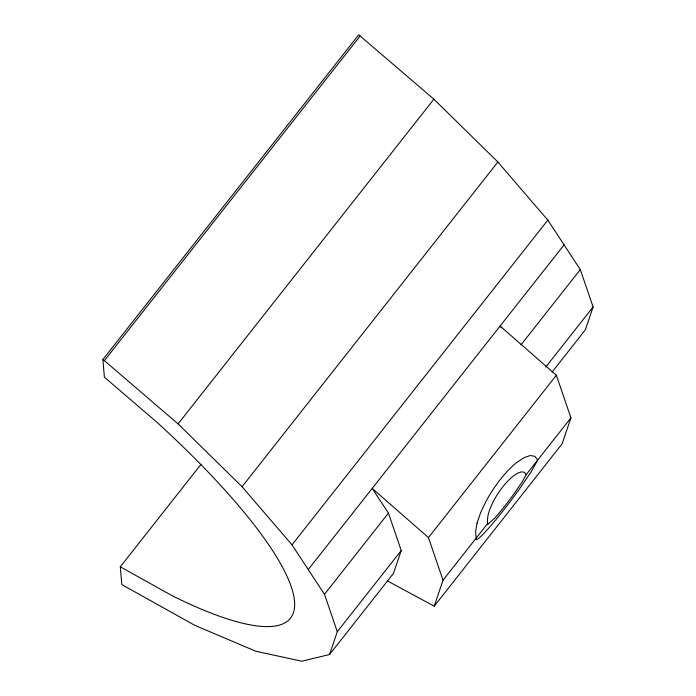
<?xml version="1.0" encoding="UTF-8"?>
<svg xmlns="http://www.w3.org/2000/svg" width="696" height="696" viewBox="0 0 696 696"><rect width="100%" height="100%" fill="white"/><g stroke="black" fill="none" stroke-linecap="round" stroke-linejoin="round"><path stroke-width="1.04" d="M200.874 464.528L120.304 566.805L121.783 584.44L123.244 585.406L194.993 625.426L255.884 651.273L301.777 661.2L329.539 654.527L337.282 631.707L401.244 550.527L388.438 513.117L372.203 488.401L428.458 537.608L443.03 580.203L434.217 606.181L387.141 580.751M401.244 550.527L393.492 573.347L329.539 654.527M120.304 566.805L172.295 595.802A323.979 74.864 38.2 0 0 157.783 423.011L104.374 377.162L102.895 359.527L358.718 34.8L433.886 99.18L497.884 162.011L547.822 220.127L580.299 269.578L593.105 306.988L585.362 329.8L552.05 372.082M501.268 327.799L500.111 326.032L556.365 375.248L570.938 417.844L562.124 443.822L434.217 606.181M526.176 474.672L522.339 481.649L514.396 493.281A31.642 2.506 -52.9 0 1 495.204 517.641L487.8 524.471C486.347 516.067 490.106 507.993 493.777 500.642A31.642 10.362 -56.5 0 1 512.969 476.29L517.606 473.184L521.513 471.836L524.436 472.34L526.176 474.672L570.938 417.844M337.282 631.707L324.484 594.306L292.007 544.855L242.069 486.73L178.072 423.907L104.374 360.641L360.189 35.922M178.072 423.907L433.886 99.18M242.069 486.73L497.884 162.011M292.007 544.855L547.822 220.127M308.241 569.58L564.065 244.853M324.484 594.306L388.438 513.117M521.008 344.842L580.299 269.578M545.803 367.027L593.105 306.988M428.458 537.608L556.365 375.248M443.03 580.203L487.8 523.375M102.895 359.527L104.374 360.641M477.065 523.018L475.603 531.613L476.29 539.739L478.378 538.721L482.424 534.989L488.14 528.812A50.625 4.011 -52.9 0 0 518.842 489.845L531.553 471.227L537.686 460.056L534.911 456.332L530.239 455.523L523.975 457.681L516.554 462.649A50.625 16.582 -56.5 0 0 485.86 501.616L480.562 512.787L477.065 523.018"/></g></svg>
